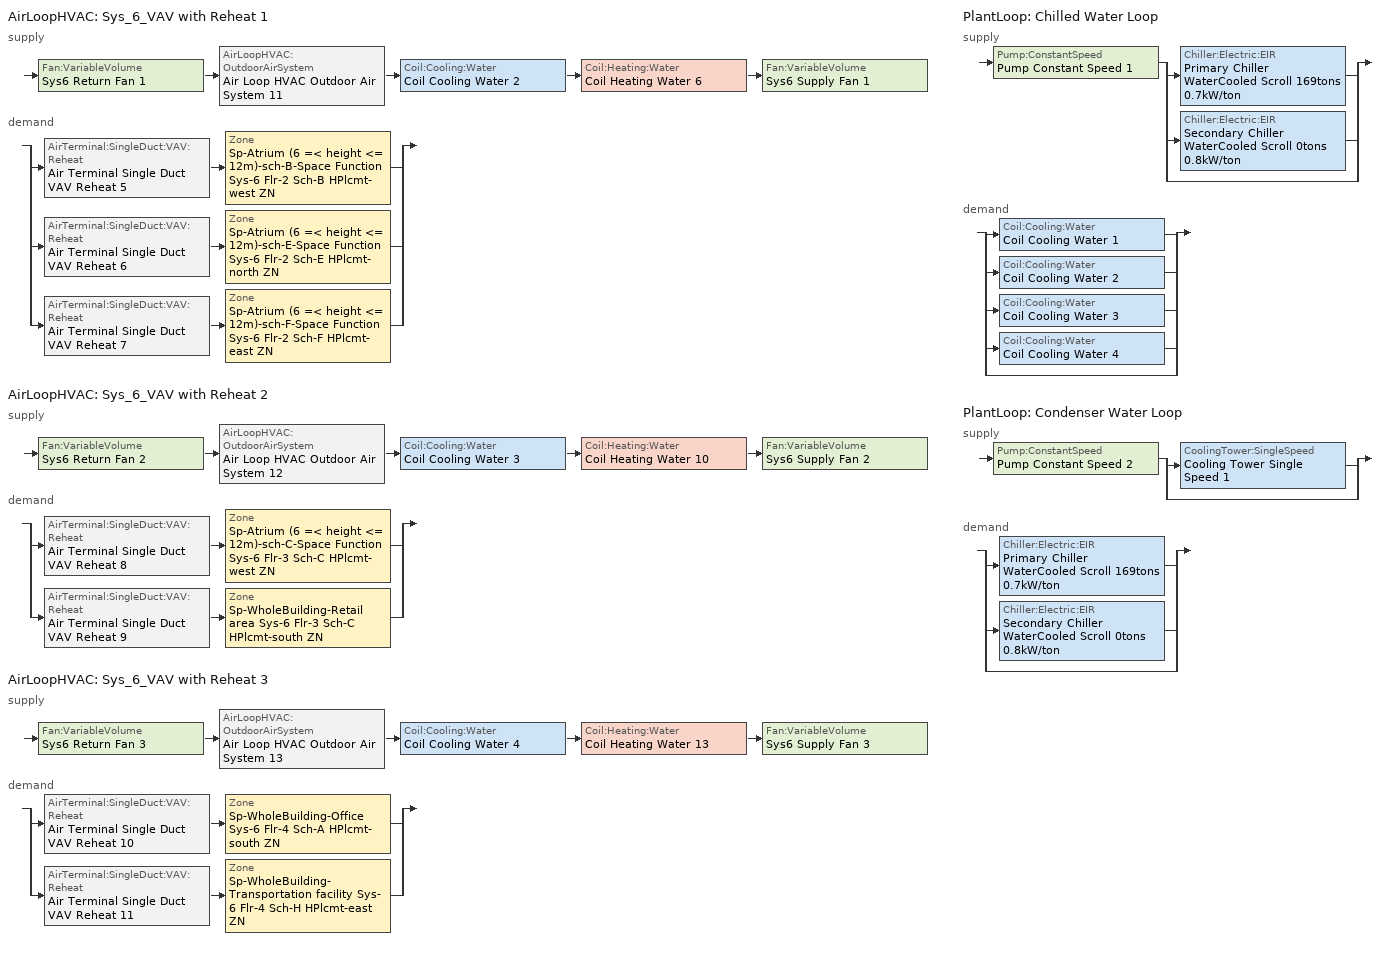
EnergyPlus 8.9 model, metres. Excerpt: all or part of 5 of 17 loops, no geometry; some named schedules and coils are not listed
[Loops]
AirLoopHVAC 'Sys_6_VAV with Reheat 1'
 supply: Fan:VariableVolume 'Sys6 Return Fan 1' > AirLoopHVAC:OutdoorAirSystem 'Air Loop HVAC Outdoor Air System 11' > Coil:Cooling:Water 'Coil Cooling Water 2' > Coil:Heating:Water 'Coil Heating Water 6' > Fan:VariableVolume 'Sys6 Supply Fan 1'
 demand: split
  | AirTerminal:SingleDuct:VAV:Reheat 'Air Terminal Single Duct VAV Reheat 5' > Zone 'Sp-Atrium (6 =< height <= 12m)-sch-B-Space Function Sys-6 Flr-2 Sch-B HPlcmt-west ZN'
  | AirTerminal:SingleDuct:VAV:Reheat 'Air Terminal Single Duct VAV Reheat 6' > Zone 'Sp-Atrium (6 =< height <= 12m)-sch-E-Space Function Sys-6 Flr-2 Sch-E HPlcmt-north ZN'
  | AirTerminal:SingleDuct:VAV:Reheat 'Air Terminal Single Duct VAV Reheat 7' > Zone 'Sp-Atrium (6 =< height <= 12m)-sch-F-Space Function Sys-6 Flr-2 Sch-F HPlcmt-east ZN'
AirLoopHVAC 'Sys_6_VAV with Reheat 2'
 supply: Fan:VariableVolume 'Sys6 Return Fan 2' > AirLoopHVAC:OutdoorAirSystem 'Air Loop HVAC Outdoor Air System 12' > Coil:Cooling:Water 'Coil Cooling Water 3' > Coil:Heating:Water 'Coil Heating Water 10' > Fan:VariableVolume 'Sys6 Supply Fan 2'
 demand: split
  | AirTerminal:SingleDuct:VAV:Reheat 'Air Terminal Single Duct VAV Reheat 8' > Zone 'Sp-Atrium (6 =< height <= 12m)-sch-C-Space Function Sys-6 Flr-3 Sch-C HPlcmt-west ZN'
  | AirTerminal:SingleDuct:VAV:Reheat 'Air Terminal Single Duct VAV Reheat 9' > Zone 'Sp-WholeBuilding-Retail area Sys-6 Flr-3 Sch-C HPlcmt-south ZN'
AirLoopHVAC 'Sys_6_VAV with Reheat 3'
 supply: Fan:VariableVolume 'Sys6 Return Fan 3' > AirLoopHVAC:OutdoorAirSystem 'Air Loop HVAC Outdoor Air System 13' > Coil:Cooling:Water 'Coil Cooling Water 4' > Coil:Heating:Water 'Coil Heating Water 13' > Fan:VariableVolume 'Sys6 Supply Fan 3'
 demand: split
  | AirTerminal:SingleDuct:VAV:Reheat 'Air Terminal Single Duct VAV Reheat 10' > Zone 'Sp-WholeBuilding-Office Sys-6 Flr-4 Sch-A HPlcmt-south ZN'
  | AirTerminal:SingleDuct:VAV:Reheat 'Air Terminal Single Duct VAV Reheat 11' > Zone 'Sp-WholeBuilding-Transportation facility Sys-6 Flr-4 Sch-H HPlcmt-east ZN'
PlantLoop 'Chilled Water Loop'
 supply: Pump:ConstantSpeed 'Pump Constant Speed 1' > split
  | Chiller:Electric:EIR 'Primary Chiller WaterCooled Scroll 169tons 0.7kW/ton'
  | Chiller:Electric:EIR 'Secondary Chiller WaterCooled Scroll 0tons 0.8kW/ton'
  | bypass
 demand: split
  | Coil:Cooling:Water 'Coil Cooling Water 1'
  | Coil:Cooling:Water 'Coil Cooling Water 2'
  | Coil:Cooling:Water 'Coil Cooling Water 3'
  | Coil:Cooling:Water 'Coil Cooling Water 4'
  | bypass
PlantLoop 'Condenser Water Loop'
 supply: Pump:ConstantSpeed 'Pump Constant Speed 2' > split
  | CoolingTower:SingleSpeed 'Cooling Tower Single Speed 1'
  | bypass
 demand: split
  | Chiller:Electric:EIR 'Primary Chiller WaterCooled Scroll 169tons 0.7kW/ton'
  | Chiller:Electric:EIR 'Secondary Chiller WaterCooled Scroll 0tons 0.8kW/ton'
  | bypass
[ZoneControl:Thermostat] Control Object Type 1=ThermostatSetpoint:DualSetpoint
Name | Zone or ZoneList | Control Type Schedule | Control Name 1
Sp-Atrium (6 =< height <= 12m)-sch-B-Space Function Sys-6 Flr-2 Sch-B HPlcmt-west ZN Thermostat | Sp-Atrium (6 =< height <= 12m)-sch-B-Space Function Sys-6 Flr-2 Sch-B HPlcmt-west ZN | Sp-Atrium (6 =< height <= 12m)-sch-B-Space Function Sys-6 Flr-2 Sch-B HPlcmt-west ZN Thermostat Schedule | Space Function Atrium (6 =< height <= 12m)-sch-B Thermostat 2
Sp-Atrium (6 =< height <= 12m)-sch-C-Space Function Sys-6 Flr-3 Sch-C HPlcmt-west ZN Thermostat | Sp-Atrium (6 =< height <= 12m)-sch-C-Space Function Sys-6 Flr-3 Sch-C HPlcmt-west ZN | Sp-Atrium (6 =< height <= 12m)-sch-C-Space Function Sys-6 Flr-3 Sch-C HPlcmt-west ZN Thermostat Schedule | Space Function Atrium (6 =< height <= 12m)-sch-C Thermostat 2
Sp-Atrium (6 =< height <= 12m)-sch-E-Space Function Sys-6 Flr-2 Sch-E HPlcmt-north ZN Thermostat | Sp-Atrium (6 =< height <= 12m)-sch-E-Space Function Sys-6 Flr-2 Sch-E HPlcmt-north ZN | Sp-Atrium (6 =< height <= 12m)-sch-E-Space Function Sys-6 Flr-2 Sch-E HPlcmt-north ZN Thermostat Schedule | Space Function Atrium (6 =< height <= 12m)-sch-E Thermostat 2
Sp-Atrium (6 =< height <= 12m)-sch-F-Space Function Sys-6 Flr-2 Sch-F HPlcmt-east ZN Thermostat | Sp-Atrium (6 =< height <= 12m)-sch-F-Space Function Sys-6 Flr-2 Sch-F HPlcmt-east ZN | Sp-Atrium (6 =< height <= 12m)-sch-F-Space Function Sys-6 Flr-2 Sch-F HPlcmt-east ZN Thermostat Schedule | Space Function Atrium (6 =< height <= 12m)-sch-F Thermostat 2
Sp-WholeBuilding-Office Sys-6 Flr-4 Sch-A HPlcmt-south ZN Thermostat | Sp-WholeBuilding-Office Sys-6 Flr-4 Sch-A HPlcmt-south ZN | Sp-WholeBuilding-Office Sys-6 Flr-4 Sch-A HPlcmt-south ZN Thermostat Schedule | Office WholeBuilding Thermostat 2
Sp-WholeBuilding-Retail area Sys-6 Flr-3 Sch-C HPlcmt-south ZN Thermostat | Sp-WholeBuilding-Retail area Sys-6 Flr-3 Sch-C HPlcmt-south ZN | Sp-WholeBuilding-Retail area Sys-6 Flr-3 Sch-C HPlcmt-south ZN Thermostat Schedule | Retail area WholeBuilding Thermostat 2
Sp-WholeBuilding-Transportation facility Sys-6 Flr-4 Sch-H HPlcmt-east ZN Thermostat | Sp-WholeBuilding-Transportation facility Sys-6 Flr-4 Sch-H HPlcmt-east ZN | Sp-WholeBuilding-Transportation facility Sys-6 Flr-4 Sch-H HPlcmt-east ZN Thermostat Schedule | Transportation facility WholeBuilding Thermostat 2
[ThermostatSetpoint:DualSetpoint]
Name | Heating Setpoint Temperature Schedule | Cooling Setpoint Temperature Schedule
Space Function Atrium (6 =< height <= 12m)-sch-B Thermostat 2 | NECB-B-Thermostat Setpoint-Heating | NECB-B-Thermostat Setpoint-Cooling
Space Function Atrium (6 =< height <= 12m)-sch-C Thermostat 2; Retail area WholeBuilding Thermostat 2 | NECB-C-Thermostat Setpoint-Heating | NECB-C-Thermostat Setpoint-Cooling
Space Function Atrium (6 =< height <= 12m)-sch-E Thermostat 2 | NECB-E-Thermostat Setpoint-Heating | NECB-E-Thermostat Setpoint-Cooling
Space Function Atrium (6 =< height <= 12m)-sch-F Thermostat 2 | NECB-F-Thermostat Setpoint-Heating | NECB-F-Thermostat Setpoint-Cooling
Office WholeBuilding Thermostat 2 | NECB-A-Thermostat Setpoint-Heating | NECB-A-Thermostat Setpoint-Cooling
Transportation facility WholeBuilding Thermostat 2 | NECB-H-Thermostat Setpoint-Heating | NECB-H-Thermostat Setpoint-Cooling
[AirTerminal:SingleDuct:VAV:Reheat] Availability Schedule=Always On Discrete; Maximum Air Flow Rate {m3/s}=Autosize; Zone Minimum Air Flow Input Method=Constant; Constant Minimum Air Flow Fraction=0.3; Fixed Minimum Air Flow Rate {m3/s}=3.75; Maximum Hot Water or Steam Flow Rate {m3/s}=Autosize; Minimum Hot Water or Steam Flow Rate {m3/s}=0; Convergence Tolerance=0.001; Damper Heating Action=Normal; Maximum Flow per Zone Floor Area During Reheat {m3/s-m2}=Autocalculate; Maximum Flow Fraction During Reheat=0.5; Maximum Reheat Air Temperature {C}=43
Name | Reheat Coil
Air Terminal Single Duct VAV Reheat 5 | Coil Heating Water 7
Air Terminal Single Duct VAV Reheat 8 | Coil Heating Water 11
Air Terminal Single Duct VAV Reheat 6 | Coil Heating Water 8
Air Terminal Single Duct VAV Reheat 7 | Coil Heating Water 9
Air Terminal Single Duct VAV Reheat 10 | Coil Heating Water 14
Air Terminal Single Duct VAV Reheat 9 | Coil Heating Water 12
Air Terminal Single Duct VAV Reheat 11 | Coil Heating Water 15
[Coil:Heating:Water] Availability Schedule=Always On Discrete; U-Factor Times Area Value {W/K}=Autosize; Maximum Water Flow Rate {m3/s}=Autosize; Performance Input Method=UFactorTimesAreaAndDesignWaterFlowRate; Rated Capacity {W}=Autosize; Rated Inlet Water Temperature {C}=82.2; Rated Inlet Air Temperature {C}=16.6; Rated Outlet Water Temperature {C}=71.1; Rated Outlet Air Temperature {C}=32.2; Rated Ratio for Air and Water Convection=0.5
Coil Heating Water 6; Coil Heating Water 10; Coil Heating Water 13
[Zone equipment]
Sp-Atrium (6 =< height <= 12m)-sch-B-Space Function Sys-6 Flr-2 Sch-B HPlcmt-west ZN: Air Terminal Single Duct VAV Reheat 5, Zone HVAC Baseboard Convective Water 14
Sp-Atrium (6 =< height <= 12m)-sch-C-Space Function Sys-6 Flr-3 Sch-C HPlcmt-west ZN: Air Terminal Single Duct VAV Reheat 8, Zone HVAC Baseboard Convective Water 17
Sp-Atrium (6 =< height <= 12m)-sch-E-Space Function Sys-6 Flr-2 Sch-E HPlcmt-north ZN: Air Terminal Single Duct VAV Reheat 6, Zone HVAC Baseboard Convective Water 15
Sp-Atrium (6 =< height <= 12m)-sch-F-Space Function Sys-6 Flr-2 Sch-F HPlcmt-east ZN: Air Terminal Single Duct VAV Reheat 7, Zone HVAC Baseboard Convective Water 16
Sp-WholeBuilding-Office Sys-6 Flr-4 Sch-A HPlcmt-south ZN: Air Terminal Single Duct VAV Reheat 10, Zone HVAC Baseboard Convective Water 19
Sp-WholeBuilding-Retail area Sys-6 Flr-3 Sch-C HPlcmt-south ZN: Air Terminal Single Duct VAV Reheat 9, Zone HVAC Baseboard Convective Water 18
Sp-WholeBuilding-Transportation facility Sys-6 Flr-4 Sch-H HPlcmt-east ZN: Air Terminal Single Duct VAV Reheat 11, Zone HVAC Baseboard Convective Water 20
[Sizing:Zone] Zone Cooling Design Supply Air Temperature Input Method=SupplyAirTemperature; Zone Cooling Design Supply Air Temperature {C}=13; Zone Cooling Design Supply Air Temperature Difference {deltaC}=11.11; Zone Heating Design Supply Air Temperature Input Method=SupplyAirTemperature; Zone Heating Design Supply Air Temperature {C}=43; Zone Heating Design Supply Air Temperature Difference {deltaC}=11.11; Zone Cooling Design Supply Air Humidity Ratio {kgWater/kgDryAir}=0.0085; Zone Heating Design Supply Air Humidity Ratio {kgWater/kgDryAir}=0.008; Zone Heating Sizing Factor=1.3; Zone Cooling Sizing Factor=1.1; Cooling Design Air Flow Method=DesignDay; Cooling Design Air Flow Rate {m3/s}=0; Cooling Minimum Air Flow per Zone Floor Area {m3/s-m2}=0.000762; Cooling Minimum Air Flow {m3/s}=0; Cooling Minimum Air Flow Fraction=0; Heating Design Air Flow Method=DesignDay; Heating Design Air Flow Rate {m3/s}=0; Heating Maximum Air Flow per Zone Floor Area {m3/s-m2}=0.002032; Heating Maximum Air Flow {m3/s}=0.141576; Heating Maximum Air Flow Fraction=0.3; Account for Dedicated Outdoor Air System=No
Name | Design Specification Outdoor Air Object | Design Specification Zone Air Distribution Object
Sp-Atrium (6 =< height <= 12m)-sch-B-Space Function Sys-6 Flr-2 Sch-B HPlcmt-west ZN | Space Function Atrium (6 =< height <= 12m)-sch-B Ventilation | Sp-Atrium (6 =< height <= 12m)-sch-B-Space Function Sys-6 Flr-2 Sch-B HPlcmt-west ZN Design Spec Zone Air Dist
Sp-Atrium (6 =< height <= 12m)-sch-C-Space Function Sys-6 Flr-3 Sch-C HPlcmt-west ZN | Space Function Atrium (6 =< height <= 12m)-sch-C Ventilation | Sp-Atrium (6 =< height <= 12m)-sch-C-Space Function Sys-6 Flr-3 Sch-C HPlcmt-west ZN Design Spec Zone Air Dist
Sp-Atrium (6 =< height <= 12m)-sch-E-Space Function Sys-6 Flr-2 Sch-E HPlcmt-north ZN | Space Function Atrium (6 =< height <= 12m)-sch-E Ventilation | Sp-Atrium (6 =< height <= 12m)-sch-E-Space Function Sys-6 Flr-2 Sch-E HPlcmt-north ZN Design Spec Zone Air Dist
Sp-Atrium (6 =< height <= 12m)-sch-F-Space Function Sys-6 Flr-2 Sch-F HPlcmt-east ZN | Space Function Atrium (6 =< height <= 12m)-sch-F Ventilation | Sp-Atrium (6 =< height <= 12m)-sch-F-Space Function Sys-6 Flr-2 Sch-F HPlcmt-east ZN Design Spec Zone Air Dist
Sp-WholeBuilding-Office Sys-6 Flr-4 Sch-A HPlcmt-south ZN | Office WholeBuilding Ventilation | Sp-WholeBuilding-Office Sys-6 Flr-4 Sch-A HPlcmt-south ZN Design Spec Zone Air Dist
Sp-WholeBuilding-Retail area Sys-6 Flr-3 Sch-C HPlcmt-south ZN | Retail area WholeBuilding Ventilation | Sp-WholeBuilding-Retail area Sys-6 Flr-3 Sch-C HPlcmt-south ZN Design Spec Zone Air Dist
Sp-WholeBuilding-Transportation facility Sys-6 Flr-4 Sch-H HPlcmt-east ZN | Transportation facility WholeBuilding Ventilation | Sp-WholeBuilding-Transportation facility Sys-6 Flr-4 Sch-H HPlcmt-east ZN Design Spec Zone Air Dist
[DesignSpecification:ZoneAirDistribution] Zone Air Distribution Effectiveness in Cooling Mode=1; Zone Air Distribution Effectiveness in Heating Mode=1
Sp-Atrium (6 =< height <= 12m)-sch-B-Space Function Sys-6 Flr-2 Sch-B HPlcmt-west ZN Design Spec Zone Air Dist; Sp-Atrium (6 =< height <= 12m)-sch-C-Space Function Sys-6 Flr-3 Sch-C HPlcmt-west ZN Design Spec Zone Air Dist; Sp-Atrium (6 =< height <= 12m)-sch-E-Space Function Sys-6 Flr-2 Sch-E HPlcmt-north ZN Design Spec Zone Air Dist; Sp-Atrium (6 =< height <= 12m)-sch-F-Space Function Sys-6 Flr-2 Sch-F HPlcmt-east ZN Design Spec Zone Air Dist; Sp-WholeBuilding-Office Sys-6 Flr-4 Sch-A HPlcmt-south ZN Design Spec Zone Air Dist; Sp-WholeBuilding-Retail area Sys-6 Flr-3 Sch-C HPlcmt-south ZN Design Spec Zone Air Dist; Sp-WholeBuilding-Transportation facility Sys-6 Flr-4 Sch-H HPlcmt-east ZN Design Spec Zone Air Dist
[Controller:MechanicalVentilation] Demand Controlled Ventilation=No; System Outdoor Air Method=ZoneSum
Name | Availability Schedule | Zone Name 1 | Design Specification Outdoor Air Object Name 1 | Design Specification Zone Air Distribution Object Name 1 | Zone Name 2 | Design Specification Outdoor Air Object Name 2 | Design Specification Zone Air Distribution Object Name 2 | Zone Name 3 | Design Specification Outdoor Air Object Name 3 | Design Specification Zone Air Distribution Object Name 3
Controller Mechanical Ventilation 11 | Sys_6_VAV with Reheat 1 Occ Sch | Sp-Atrium (6 =< height <= 12m)-sch-B-Space Function Sys-6 Flr-2 Sch-B HPlcmt-west ZN | Space Function Atrium (6 =< height <= 12m)-sch-B Ventilation | Sp-Atrium (6 =< height <= 12m)-sch-B-Space Function Sys-6 Flr-2 Sch-B HPlcmt-west ZN Design Spec Zone Air Dist | Sp-Atrium (6 =< height <= 12m)-sch-E-Space Function Sys-6 Flr-2 Sch-E HPlcmt-north ZN | Space Function Atrium (6 =< height <= 12m)-sch-E Ventilation | Sp-Atrium (6 =< height <= 12m)-sch-E-Space Function Sys-6 Flr-2 Sch-E HPlcmt-north ZN Design Spec Zone Air Dist | Sp-Atrium (6 =< height <= 12m)-sch-F-Space Function Sys-6 Flr-2 Sch-F HPlcmt-east ZN | Space Function Atrium (6 =< height <= 12m)-sch-F Ventilation | Sp-Atrium (6 =< height <= 12m)-sch-F-Space Function Sys-6 Flr-2 Sch-F HPlcmt-east ZN Design Spec Zone Air Dist
Controller Mechanical Ventilation 12 | Sys_6_VAV with Reheat 2 Occ Sch | Sp-Atrium (6 =< height <= 12m)-sch-C-Space Function Sys-6 Flr-3 Sch-C HPlcmt-west ZN | Space Function Atrium (6 =< height <= 12m)-sch-C Ventilation | Sp-Atrium (6 =< height <= 12m)-sch-C-Space Function Sys-6 Flr-3 Sch-C HPlcmt-west ZN Design Spec Zone Air Dist | Sp-WholeBuilding-Retail area Sys-6 Flr-3 Sch-C HPlcmt-south ZN | Retail area WholeBuilding Ventilation | Sp-WholeBuilding-Retail area Sys-6 Flr-3 Sch-C HPlcmt-south ZN Design Spec Zone Air Dist
Controller Mechanical Ventilation 13 | Sys_6_VAV with Reheat 3 Occ Sch | Sp-WholeBuilding-Office Sys-6 Flr-4 Sch-A HPlcmt-south ZN | Office WholeBuilding Ventilation | Sp-WholeBuilding-Office Sys-6 Flr-4 Sch-A HPlcmt-south ZN Design Spec Zone Air Dist | Sp-WholeBuilding-Transportation facility Sys-6 Flr-4 Sch-H HPlcmt-east ZN | Transportation facility WholeBuilding Ventilation | Sp-WholeBuilding-Transportation facility Sys-6 Flr-4 Sch-H HPlcmt-east ZN Design Spec Zone Air Dist
[DesignSpecification:OutdoorAir] Outdoor Air Method=Sum; Outdoor Air Flow per Person {m3/s-person}=0; Outdoor Air Flow per Zone {m3/s}=0; Outdoor Air Flow Air Changes per Hour {1/hr}=0
Name | Outdoor Air Flow per Zone Floor Area {m3/s-m2}
Space Function Atrium (6 =< height <= 12m)-sch-B Ventilation; Space Function Atrium (6 =< height <= 12m)-sch-C Ventilation; Space Function Atrium (6 =< height <= 12m)-sch-E Ventilation; Space Function Atrium (6 =< height <= 12m)-sch-F Ventilation | 0.0003048
Office WholeBuilding Ventilation | 0.00040132
Retail area WholeBuilding Ventilation | 0.00042164
Transportation facility WholeBuilding Ventilation | 0.00053848
[AirLoopHVAC] Design Supply Air Flow Rate {m3/s}=AutoSize
Sys_6_VAV with Reheat 1; Sys_6_VAV with Reheat 2; Sys_6_VAV with Reheat 3
[Sizing:System] Type of Load to Size On=Sensible; Design Outdoor Air Flow Rate {m3/s}=Autosize; Central Heating Maximum System Air Flow Ratio=0.3; Preheat Design Temperature {C}=7; Preheat Design Humidity Ratio {kgWater/kgDryAir}=0.008; Precool Design Temperature {C}=12.8; Precool Design Humidity Ratio {kgWater/kgDryAir}=0.008; Central Cooling Design Supply Air Temperature {C}=13; Central Heating Design Supply Air Temperature {C}=13.1; Type of Zone Sum to Use=NonCoincident; 100% Outdoor Air in Cooling=No; 100% Outdoor Air in Heating=No; Central Cooling Design Supply Air Humidity Ratio {kgWater/kgDryAir}=0.0085; Central Heating Design Supply Air Humidity Ratio {kgWater/kgDryAir}=0.008; Cooling Supply Air Flow Rate Method=DesignDay; Cooling Supply Air Flow Rate {m3/s}=0; Cooling Supply Air Flow Rate Per Floor Area {m3/s-m2}=0.00996765; Cooling Fraction of Autosized Cooling Supply Air Flow Rate=1; Cooling Supply Air Flow Rate Per Unit Cooling Capacity {m3/s-W}=3.94755e-05; Heating Supply Air Flow Rate Method=DesignDay; Heating Supply Air Flow Rate {m3/s}=0; Heating Supply Air Flow Rate Per Floor Area {m3/s-m2}=0.00996765; Heating Fraction of Autosized Heating Supply Air Flow Rate=1; Heating Fraction of Autosized Cooling Supply Air Flow Rate=1; Heating Supply Air Flow Rate Per Unit Heating Capacity {m3/s-W}=3.15882e-05; System Outdoor Air Method=ZoneSum; Zone Maximum Outdoor Air Fraction=1; Cooling Design Capacity Method=CoolingDesignCapacity; Cooling Design Capacity {W}=Autosize; Cooling Design Capacity Per Floor Area {W/m2}=234.7; Fraction of Autosized Cooling Design Capacity=1; Heating Design Capacity Method=HeatingDesignCapacity; Heating Design Capacity {W}=Autosize; Heating Design Capacity Per Floor Area {W/m2}=157; Fraction of Autosized Heating Design Capacity=1; Central Cooling Capacity Control Method=OnOff
Sys_6_VAV with Reheat 1; Sys_6_VAV with Reheat 2; Sys_6_VAV with Reheat 3
[Controller:OutdoorAir] Minimum Outdoor Air Flow Rate {m3/s}=Autosize; Maximum Outdoor Air Flow Rate {m3/s}=Autosize; Economizer Control Type=DifferentialEnthalpy; Economizer Control Action Type=ModulateFlow; Lockout Type=NoLockout; Minimum Limit Type=FixedMinimum; High Humidity Control=No; Control High Indoor Humidity Based on Outdoor Humidity Ratio=Yes; Heat Recovery Bypass Control Type=BypassWhenOAFlowGreaterThanMinimum
Name | Minimum Outdoor Air Schedule | Mechanical Ventilation Controller
Controller Outdoor Air 11 | Sys_6_VAV with Reheat 1 Occ Sch | Controller Mechanical Ventilation 11
Controller Outdoor Air 12 | Sys_6_VAV with Reheat 2 Occ Sch | Controller Mechanical Ventilation 12
Controller Outdoor Air 13 | Sys_6_VAV with Reheat 3 Occ Sch | Controller Mechanical Ventilation 13
[HeatExchanger:AirToAir:SensibleAndLatent] Availability Schedule=Always On Discrete; Nominal Supply Air Flow Rate {m3/s}=Autosize; Sensible Effectiveness at 100% Heating Air Flow=0.5; Latent Effectiveness at 100% Heating Air Flow=0.5; Sensible Effectiveness at 75% Heating Air Flow=0.5; Latent Effectiveness at 75% Heating Air Flow=0.5; Sensible Effectiveness at 100% Cooling Air Flow=0.5; Latent Effectiveness at 100% Cooling Air Flow=0.5; Sensible Effectiveness at 75% Cooling Air Flow=0.5; Latent Effectiveness at 75% Cooling Air Flow=0.5; Supply Air Outlet Temperature Control=Yes; Heat Exchanger Type=Rotary; Frost Control Type=ExhaustOnly; Threshold Temperature {C}=-23.3; Initial Defrost Time Fraction=0.167; Rate of Defrost Time Fraction Increase {1/K}=1.44; Economizer Lockout=Yes
Name | Nominal Electric Power {W}
Sys_6_VAV with Reheat 1 ERV | 1280.15
Sys_6_VAV with Reheat 2 ERV | 1027.29
Sys_6_VAV with Reheat 3 ERV | 1314.32
[SetpointManager:OutdoorAirPretreat] Control Variable=Temperature; Minimum Setpoint Temperature {C}=-99; Maximum Setpoint Temperature {C}=99; Minimum Setpoint Humidity Ratio {kgWater/kgDryAir}=1e-05; Maximum Setpoint Humidity Ratio {kgWater/kgDryAir}=1
Setpoint Manager Outdoor Air Pretreat 11; Setpoint Manager Outdoor Air Pretreat 12; Setpoint Manager Outdoor Air Pretreat 13
[SetpointManager:MixedAir] Control Variable=Temperature
Node 232 OS Default SPM; Node 231 OS Default SPM; Node 230 OS Default SPM; Node 229 OS Default SPM; Node 267 OS Default SPM; Node 266 OS Default SPM; Node 265 OS Default SPM; Node 264 OS Default SPM; Node 295 OS Default SPM; Node 294 OS Default SPM; Node 293 OS Default SPM; Node 292 OS Default SPM
[Controller:WaterCoil] Control Variable=Temperature; Actuator Variable=Flow; Maximum Actuated Flow {m3/s}=Autosize; Minimum Actuated Flow {m3/s}=0
Name | Action | Controller Convergence Tolerance {deltaC}
Controller Water Coil 8; Controller Water Coil 13; Controller Water Coil 17 | Reverse | Autosize
Controller Water Coil 7; Controller Water Coil 12; Controller Water Coil 16 | Normal | 0.0001
[Fan:VariableVolume] Maximum Flow Rate {m3/s}=AutoSize; Fan Power Minimum Flow Rate Input Method=Fraction; Fan Power Minimum Air Flow Rate {m3/s}=0; Motor In Airstream Fraction=1; Fan Power Coefficient 5=0
Name | Availability Schedule | Fan Total Efficiency | Pressure Rise {Pa} | Fan Power Minimum Flow Fraction | Motor Efficiency | Fan Power Coefficient 1 | Fan Power Coefficient 2 | Fan Power Coefficient 3 | Fan Power Coefficient 4
Sys6 Return Fan 1 | Sys_6_VAV with Reheat 1 Occ Sch | 0.299975 | 250 | 0.68 | 0.4615 | -2.4176 | 9.5874 | -11.559 | 5.4009
Sys6 Supply Fan 1 | Sys_6_VAV with Reheat 1 Occ Sch | 0.549965 | 1000 | 0.5 | 0.8461 | -4.1457 | 16.803 | -19.471 | 7.8488
Sys6 Return Fan 2 | Sys_6_VAV with Reheat 2 Occ Sch | 0.299975 | 250 | 0.68 | 0.4615 | -2.4176 | 9.5874 | -11.559 | 5.4009
Sys6 Supply Fan 2 | Sys_6_VAV with Reheat 2 Occ Sch | 0.549965 | 1000 | 0.5 | 0.8461 | -4.1457 | 16.803 | -19.471 | 7.8488
Sys6 Return Fan 3 | Sys_6_VAV with Reheat 3 Occ Sch | 0.299975 | 250 | 0.68 | 0.4615 | -2.4176 | 9.5874 | -11.559 | 5.4009
Sys6 Supply Fan 3 | Sys_6_VAV with Reheat 3 Occ Sch | 0.549965 | 1000 | 0.5 | 0.8461 | -4.1457 | 16.803 | -19.471 | 7.8488
[Coil:Cooling:Water] Availability Schedule=Always On Discrete; Design Water Flow Rate {m3/s}=Autosize; Design Air Flow Rate {m3/s}=Autosize; Design Inlet Water Temperature {C}=Autosize; Design Inlet Air Temperature {C}=Autosize; Design Outlet Air Temperature {C}=Autosize; Design Inlet Air Humidity Ratio {kgWater/kgDryAir}=Autosize; Design Outlet Air Humidity Ratio {kgWater/kgDryAir}=Autosize; Type of Analysis=SimpleAnalysis; Heat Exchanger Configuration=CrossFlow
Coil Cooling Water 2; Coil Cooling Water 3; Coil Cooling Water 4
[SetpointManager:Scheduled] Control Variable=Temperature
Name | Schedule
Setpoint Manager Scheduled 4 | Supply Air Temp 1
Setpoint Manager Scheduled 5 | Supply Air Temp 2
Setpoint Manager Scheduled 6 | Supply Air Temp 3
Setpoint Manager Scheduled 1 | CHW Temp
Setpoint Manager Scheduled 2 | CW Temp
[PlantLoop] Fluid Type=Water; Maximum Loop Temperature {C}=100; Minimum Loop Temperature {C}=0; Maximum Loop Flow Rate {m3/s}=Autosize; Minimum Loop Flow Rate {m3/s}=0; Plant Loop Volume {m3}=Autocalculate; Load Distribution Scheme=Optimal; Plant Loop Demand Calculation Scheme=SingleSetpoint
Name | Plant Equipment Operation Scheme
Chilled Water Loop | Chilled Water Loop Operation Schemes
Condenser Water Loop | Condenser Water Loop Operation Schemes
[Sizing:Plant] Loop Design Temperature Difference {deltaC}=6; Sizing Option=NonCoincident; Zone Timesteps in Averaging Window=1; Coincident Sizing Factor Mode=None
Name | Loop Type | Design Loop Exit Temperature {C}
Chilled Water Loop | Cooling | 7
Condenser Water Loop | Condenser | 29
[Pump:ConstantSpeed] Design Flow Rate {m3/s}=Autosize; Design Pump Head {Pa}=179352; Design Power Consumption {W}=Autosize; Fraction of Motor Inefficiencies to Fluid Stream=0; Pump Control Type=Intermittent; Design Power Sizing Method=PowerPerFlowPerPressure; Design Electric Power per Unit Flow Rate {W/(m3/s)}=348701.1; Design Shaft Power per Unit Flow Rate per Unit Head=1.28205
Name | Motor Efficiency
Pump Constant Speed 1 | 0.917
Pump Constant Speed 2 | 0.93
[Chiller:Electric:EIR] Reference Leaving Chilled Water Temperature {C}=6.67; Reference Entering Condenser Fluid Temperature {C}=29.4; Reference Chilled Water Flow Rate {m3/s}=Autosize; Reference Condenser Fluid Flow Rate {m3/s}=Autosize; Cooling Capacity Function of Temperature Curve=WaterCooled_Scroll_CAPFT_NECB2011; Electric Input to Cooling Output Ratio Function of Temperature Curve=WaterCooled_Scroll_EIRFT_NECB2011; Electric Input to Cooling Output Ratio Function of Part Load Ratio Curve=WaterCooled_Scroll_EIRFPLR_NECB2011; Minimum Part Load Ratio=0.25; Maximum Part Load Ratio=1; Optimum Part Load Ratio=1; Minimum Unloading Ratio=0.25; Condenser Type=WaterCooled; Condenser Fan Power Ratio {W/W}=0; Fraction of Compressor Electric Consumption Rejected by Condenser=1; Leaving Chilled Water Lower Temperature Limit {C}=2; Chiller Flow Mode=LeavingSetpointModulated; Sizing Factor=1
Name | Reference Capacity {W} | Reference COP {W/W}
Primary Chiller WaterCooled Scroll 169tons 0.7kW/ton | 595096 | 5.17968
Secondary Chiller WaterCooled Scroll 0tons 0.8kW/ton | 0.001 | 4.5032
[PlantEquipmentOperationSchemes] Control Scheme Object Type 1=PlantEquipmentOperation:CoolingLoad; Control Scheme Schedule Name 1=Always On Discrete
Name | Control Scheme Name 1
Chilled Water Loop Operation Schemes | Chilled Water Loop Cooling Operation Scheme
Condenser Water Loop Operation Schemes | Condenser Water Loop Cooling Operation Scheme
[PlantEquipmentOperation:CoolingLoad] Load Range Lower Limit 1 {W}=0; Load Range Upper Limit 1 {W}=1000000000
Name | Range Equipment List Name 1
Chilled Water Loop Cooling Operation Scheme | Chilled Water Loop Cooling Equipment List
Condenser Water Loop Cooling Operation Scheme | Condenser Water Loop Cooling Equipment List
[PlantEquipmentList]
Chilled Water Loop Cooling Equipment List: Chiller:Electric:EIR, Primary Chiller WaterCooled Scroll 169tons 0.7kW/ton, Chiller:Electric:EIR, Secondary Chiller WaterCooled Scroll 0tons 0.8kW/ton
Condenser Water Loop Cooling Equipment List: CoolingTower:SingleSpeed, Cooling Tower Single Speed 1
[CoolingTower:SingleSpeed]
Cooling Tower Single Speed 1: Design Water Flow Rate {m3/s}=Autosize; Design Air Flow Rate {m3/s}=Autosize; Design Fan Power {W}=9229.82; Design U-Factor Times Area Value {W/K}=Autosize; Free Convection Air Flow Rate {m3/s}=Autosize; Free Convection Air Flow Rate Sizing Factor=0.1; Free Convection U-Factor Times Area Value {W/K}=Autosize; Free Convection U-Factor Times Area Value Sizing Factor=0.1; Performance Input Method=UFactorTimesAreaAndDesignWaterFlowRate; Heat Rejection Capacity and Nominal Capacity Sizing Ratio=1.25; Free Convection Capacity {W}=0; Free Convection Nominal Capacity Sizing Factor=0.1; Design Inlet Air Dry-Bulb Temperature {C}=24; Design Inlet Air Wet-Bulb Temperature {C}=24; Design Approach Temperature {deltaC}=5; Design Range Temperature {deltaC}=5; Basin Heater Capacity {W/K}=0; Basin Heater Setpoint Temperature {C}=2; Evaporation Loss Mode=LossFactor; Evaporation Loss Factor {percent/K}=0.2; Drift Loss Percent {percent}=0.008; Blowdown Calculation Mode=ConcentrationRatio; Blowdown Concentration Ratio=3; Capacity Control=FanCycling; Number of Cells=1; Cell Control=MinimalCell; Cell Minimum  Water Flow Rate Fraction=0.33; Cell Maximum Water Flow Rate Fraction=2.5; Sizing Factor=1
[Schedule:Compact]
Sp-Atrium (6 =< height <= 12m)-sch-B-Space Function Sys-6 Flr-2 Sch-B HPlcmt-west ZN Thermostat Schedule; Sp-Atrium (6 =< height <= 12m)-sch-C-Space Function Sys-6 Flr-3 Sch-C HPlcmt-west ZN Thermostat Schedule; Sp-Atrium (6 =< height <= 12m)-sch-E-Space Function Sys-6 Flr-2 Sch-E HPlcmt-north ZN Thermostat Schedule; Sp-Atrium (6 =< height <= 12m)-sch-F-Space Function Sys-6 Flr-2 Sch-F HPlcmt-east ZN Thermostat Schedule; Sp-WholeBuilding-Office Sys-6 Flr-4 Sch-A HPlcmt-south ZN Thermostat Schedule; Sp-WholeBuilding-Retail area Sys-6 Flr-3 Sch-C HPlcmt-south ZN Thermostat Schedule; Sp-WholeBuilding-Transportation facility Sys-6 Flr-4 Sch-H HPlcmt-east ZN Thermostat Schedule: Through: 12/31, For: AllDays, Until: 24:00, 4
[Schedule:Day:Interval]
NECB-A-Thermostat Setpoint-Heating Sun|Hol Day; NECB-A-Thermostat Setpoint-Heating Sat Day; NECB-E-Thermostat Setpoint-Heating Sun|Hol Day: No, 24:00, 18
NECB-A-Thermostat Setpoint-Heating Default|Wkdy Day; NECB-A-Thermostat Setpoint-Heating Default: No, 06:00, 18, 07:00, 20, 21:00, 22, 24:00, 18
NECB-A-Thermostat Setpoint-Cooling Sun|Hol Day; NECB-A-Thermostat Setpoint-Cooling Sat Day; NECB-E-Thermostat Setpoint-Cooling Sun|Hol Day: No, 24:00, 35
NECB-A-Thermostat Setpoint-Cooling Default|Wkdy Day; NECB-A-Thermostat Setpoint-Cooling Default: No, 06:00, 35, 21:00, 24, 24:00, 35
NECB-B-Thermostat Setpoint-Heating Sun|Hol Day: No, 01:00, 18, 02:00, 22, 09:00, 18, 10:00, 20, 23:00, 22, 24:00, 18
NECB-B-Thermostat Setpoint-Heating Default|Wkdy Day; NECB-B-Thermostat Setpoint-Heating Sat Day; NECB-B-Thermostat Setpoint-Heating Default: No, 02:00, 22, 08:00, 18, 09:00, 20, 24:00, 22
NECB-B-Thermostat Setpoint-Cooling Sun|Hol Day: No, 09:00, 35, 23:00, 24, 24:00, 35
NECB-B-Thermostat Setpoint-Cooling Default|Wkdy Day; NECB-B-Thermostat Setpoint-Cooling Sat Day; NECB-B-Thermostat Setpoint-Cooling Default: No, 01:00, 24, 08:00, 35, 24:00, 24
Sys_6_VAV with Reheat 1 Occ Sch Sunday: No, 08:00, 1, 11:00, 0, 15:00, 1, 17:00, 0, 24:00, 1
Sys_6_VAV with Reheat 1 Occ Sch Monday; Sys_6_VAV with Reheat 1 Occ Sch Tuesday; Sys_6_VAV with Reheat 1 Occ Sch Wednesday; Sys_6_VAV with Reheat 1 Occ Sch Thursday; Sys_6_VAV with Reheat 1 Occ Sch Friday; Sys_6_VAV with Reheat 1 Occ Sch Default; Sys_6_VAV with Reheat 1 Occ Sch Summer Design Day; Sys_6_VAV with Reheat 1 Occ Sch Winter Design Day; Sys_6_VAV with Reheat 2 Occ Sch Default; Sys_6_VAV with Reheat 2 Occ Sch Summer Design Day; Sys_6_VAV with Reheat 2 Occ Sch Winter Design Day; Sys_6_VAV with Reheat 3 Occ Sch Sunday; Sys_6_VAV with Reheat 3 Occ Sch Monday; Sys_6_VAV with Reheat 3 Occ Sch Tuesday; Sys_6_VAV with Reheat 3 Occ Sch Wednesday; Sys_6_VAV with Reheat 3 Occ Sch Thursday; Sys_6_VAV with Reheat 3 Occ Sch Friday; Sys_6_VAV with Reheat 3 Occ Sch Saturday; Sys_6_VAV with Reheat 3 Occ Sch Default; Sys_6_VAV with Reheat 3 Occ Sch Summer Design Day; Sys_6_VAV with Reheat 3 Occ Sch Winter Design Day: No, 24:00, 1
Sys_6_VAV with Reheat 1 Occ Sch Saturday: No, 08:00, 1, 09:00, 0, 15:00, 1, 16:00, 0, 24:00, 1
NECB-C-Thermostat Setpoint-Heating Sun|Hol Day: No, 09:00, 18, 10:00, 20, 19:00, 22, 24:00, 18
NECB-C-Thermostat Setpoint-Heating Default|Wkdy Day; NECB-C-Thermostat Setpoint-Heating Sat Day; NECB-C-Thermostat Setpoint-Heating Default: No, 07:00, 18, 08:00, 20, 21:00, 22, 24:00, 18
NECB-C-Thermostat Setpoint-Cooling Sun|Hol Day; NECB-E-Thermostat Setpoint-Cooling Default|Wkdy Day; NECB-E-Thermostat Setpoint-Cooling Default: No, 07:00, 35, 19:00, 24, 24:00, 35
NECB-C-Thermostat Setpoint-Cooling Default|Wkdy Day; NECB-C-Thermostat Setpoint-Cooling Sat Day; NECB-C-Thermostat Setpoint-Cooling Default: No, 07:00, 35, 21:00, 24, 24:00, 35
Sys_6_VAV with Reheat 2 Occ Sch Sunday: No, 09:00, 0, 19:00, 1, 24:00, 0
Sys_6_VAV with Reheat 2 Occ Sch Monday; Sys_6_VAV with Reheat 2 Occ Sch Tuesday; Sys_6_VAV with Reheat 2 Occ Sch Wednesday; Sys_6_VAV with Reheat 2 Occ Sch Thursday; Sys_6_VAV with Reheat 2 Occ Sch Friday; Sys_6_VAV with Reheat 2 Occ Sch Saturday: No, 09:00, 0, 21:00, 1, 24:00, 0
NECB-E-Thermostat Setpoint-Heating Default|Wkdy Day; NECB-E-Thermostat Setpoint-Heating Default: No, 07:00, 18, 08:00, 20, 19:00, 22, 24:00, 18
NECB-E-Thermostat Setpoint-Heating Sat Day: No, 08:00, 18, 09:00, 20, 17:00, 22, 24:00, 18
NECB-E-Thermostat Setpoint-Cooling Sat Day: No, 08:00, 35, 17:00, 24, 24:00, 35
NECB-F-Thermostat Setpoint-Heating Sun|Hol Day; NECB-F-Thermostat Setpoint-Heating Default|Wkdy Day; NECB-F-Thermostat Setpoint-Heating Sat Day; NECB-F-Thermostat Setpoint-Heating Default; NECB-H-Thermostat Setpoint-Heating Sun|Hol Day; NECB-H-Thermostat Setpoint-Heating Default|Wkdy Day; NECB-H-Thermostat Setpoint-Heating Sat Day; NECB-H-Thermostat Setpoint-Heating Default: No, 01:00, 22, 07:00, 18, 08:00, 20, 24:00, 22
NECB-F-Thermostat Setpoint-Cooling Sun|Hol Day; NECB-F-Thermostat Setpoint-Cooling Default|Wkdy Day; NECB-F-Thermostat Setpoint-Cooling Sat Day; NECB-F-Thermostat Setpoint-Cooling Default; NECB-H-Thermostat Setpoint-Cooling Sun|Hol Day; NECB-H-Thermostat Setpoint-Cooling Default|Wkdy Day; NECB-H-Thermostat Setpoint-Cooling Sat Day; NECB-H-Thermostat Setpoint-Cooling Default: No, 24:00, 24
satCHW Temp 1; Schedule Day 3; sunCHW Temp 1; wkdCHW Temp 1: No, 01:00, 7, 02:00, 7, 03:00, 7, 04:00, 7, 05:00, 7, 06:00, 7, 07:00, 7, 08:00, 7, 09:00, 7, 10:00, 7, 11:00, 7, 12:00, 7, 13:00, 7, 14:00, 7, 15:00, 7, 16:00, 7, 17:00, 7, 18:00, 7, 19:00, 7, 20:00, 7, 21:00, 7, 22:00, 7, 23:00, 7, 24:00, 7
satCW Temp 1; Schedule Day 4; sunCW Temp 1; wkdCW Temp 1: No, 01:00, 29, 02:00, 29, 03:00, 29, 04:00, 29, 05:00, 29, 06:00, 29, 07:00, 29, 08:00, 29, 09:00, 29, 10:00, 29, 11:00, 29, 12:00, 29, 13:00, 29, 14:00, 29, 15:00, 29, 16:00, 29, 17:00, 29, 18:00, 29, 19:00, 29, 20:00, 29, 21:00, 29, 22:00, 29, 23:00, 29, 24:00, 29
Supply Air Temp Default 1; Supply Air Temp Default 2; Supply Air Temp Default 3: No, 24:00, 13
[Schedule:Week:Daily]
NECB-A-Thermostat Setpoint-Heating Week Rule - Jan1-Dec31: NECB-A-Thermostat Setpoint-Heating Sun|Hol Day, NECB-A-Thermostat Setpoint-Heating Default|Wkdy Day, NECB-A-Thermostat Setpoint-Heating Default|Wkdy Day, NECB-A-Thermostat Setpoint-Heating Default|Wkdy Day, NECB-A-Thermostat Setpoint-Heating Default|Wkdy Day, NECB-A-Thermostat Setpoint-Heating Default|Wkdy Day, NECB-A-Thermostat Setpoint-Heating Sat Day, NECB-A-Thermostat Setpoint-Heating Default, NECB-A-Thermostat Setpoint-Heating Default, NECB-A-Thermostat Setpoint-Heating Default, NECB-A-Thermostat Setpoint-Heating Default, NECB-A-Thermostat Setpoint-Heating Default
NECB-A-Thermostat Setpoint-Cooling Week Rule - Jan1-Dec31: NECB-A-Thermostat Setpoint-Cooling Sun|Hol Day, NECB-A-Thermostat Setpoint-Cooling Default|Wkdy Day, NECB-A-Thermostat Setpoint-Cooling Default|Wkdy Day, NECB-A-Thermostat Setpoint-Cooling Default|Wkdy Day, NECB-A-Thermostat Setpoint-Cooling Default|Wkdy Day, NECB-A-Thermostat Setpoint-Cooling Default|Wkdy Day, NECB-A-Thermostat Setpoint-Cooling Sat Day, NECB-A-Thermostat Setpoint-Cooling Default, NECB-A-Thermostat Setpoint-Cooling Default, NECB-A-Thermostat Setpoint-Cooling Default, NECB-A-Thermostat Setpoint-Cooling Default, NECB-A-Thermostat Setpoint-Cooling Default
NECB-B-Thermostat Setpoint-Heating Week Rule - Jan1-Dec31: NECB-B-Thermostat Setpoint-Heating Sun|Hol Day, NECB-B-Thermostat Setpoint-Heating Default|Wkdy Day, NECB-B-Thermostat Setpoint-Heating Default|Wkdy Day, NECB-B-Thermostat Setpoint-Heating Default|Wkdy Day, NECB-B-Thermostat Setpoint-Heating Default|Wkdy Day, NECB-B-Thermostat Setpoint-Heating Default|Wkdy Day, NECB-B-Thermostat Setpoint-Heating Sat Day, NECB-B-Thermostat Setpoint-Heating Default, NECB-B-Thermostat Setpoint-Heating Default, NECB-B-Thermostat Setpoint-Heating Default, NECB-B-Thermostat Setpoint-Heating Default, NECB-B-Thermostat Setpoint-Heating Default
NECB-B-Thermostat Setpoint-Cooling Week Rule - Jan1-Dec31: NECB-B-Thermostat Setpoint-Cooling Sun|Hol Day, NECB-B-Thermostat Setpoint-Cooling Default|Wkdy Day, NECB-B-Thermostat Setpoint-Cooling Default|Wkdy Day, NECB-B-Thermostat Setpoint-Cooling Default|Wkdy Day, NECB-B-Thermostat Setpoint-Cooling Default|Wkdy Day, NECB-B-Thermostat Setpoint-Cooling Default|Wkdy Day, NECB-B-Thermostat Setpoint-Cooling Sat Day, NECB-B-Thermostat Setpoint-Cooling Default, NECB-B-Thermostat Setpoint-Cooling Default, NECB-B-Thermostat Setpoint-Cooling Default, NECB-B-Thermostat Setpoint-Cooling Default, NECB-B-Thermostat Setpoint-Cooling Default
Sys_6_VAV with Reheat 1 Occ Sch Week Rule - Jan1-Dec31: Sys_6_VAV with Reheat 1 Occ Sch Sunday, Sys_6_VAV with Reheat 1 Occ Sch Monday, Sys_6_VAV with Reheat 1 Occ Sch Tuesday, Sys_6_VAV with Reheat 1 Occ Sch Wednesday, Sys_6_VAV with Reheat 1 Occ Sch Thursday, Sys_6_VAV with Reheat 1 Occ Sch Friday, Sys_6_VAV with Reheat 1 Occ Sch Saturday, Sys_6_VAV with Reheat 1 Occ Sch Default, Sys_6_VAV with Reheat 1 Occ Sch Summer Design Day, Sys_6_VAV with Reheat 1 Occ Sch Winter Design Day, Sys_6_VAV with Reheat 1 Occ Sch Default, Sys_6_VAV with Reheat 1 Occ Sch Default
NECB-C-Thermostat Setpoint-Heating Week Rule - Jan1-Dec31: NECB-C-Thermostat Setpoint-Heating Sun|Hol Day, NECB-C-Thermostat Setpoint-Heating Default|Wkdy Day, NECB-C-Thermostat Setpoint-Heating Default|Wkdy Day, NECB-C-Thermostat Setpoint-Heating Default|Wkdy Day, NECB-C-Thermostat Setpoint-Heating Default|Wkdy Day, NECB-C-Thermostat Setpoint-Heating Default|Wkdy Day, NECB-C-Thermostat Setpoint-Heating Sat Day, NECB-C-Thermostat Setpoint-Heating Default, NECB-C-Thermostat Setpoint-Heating Default, NECB-C-Thermostat Setpoint-Heating Default, NECB-C-Thermostat Setpoint-Heating Default, NECB-C-Thermostat Setpoint-Heating Default
NECB-C-Thermostat Setpoint-Cooling Week Rule - Jan1-Dec31: NECB-C-Thermostat Setpoint-Cooling Sun|Hol Day, NECB-C-Thermostat Setpoint-Cooling Default|Wkdy Day, NECB-C-Thermostat Setpoint-Cooling Default|Wkdy Day, NECB-C-Thermostat Setpoint-Cooling Default|Wkdy Day, NECB-C-Thermostat Setpoint-Cooling Default|Wkdy Day, NECB-C-Thermostat Setpoint-Cooling Default|Wkdy Day, NECB-C-Thermostat Setpoint-Cooling Sat Day, NECB-C-Thermostat Setpoint-Cooling Default, NECB-C-Thermostat Setpoint-Cooling Default, NECB-C-Thermostat Setpoint-Cooling Default, NECB-C-Thermostat Setpoint-Cooling Default, NECB-C-Thermostat Setpoint-Cooling Default
Sys_6_VAV with Reheat 2 Occ Sch Week Rule - Jan1-Dec31: Sys_6_VAV with Reheat 2 Occ Sch Sunday, Sys_6_VAV with Reheat 2 Occ Sch Monday, Sys_6_VAV with Reheat 2 Occ Sch Tuesday, Sys_6_VAV with Reheat 2 Occ Sch Wednesday, Sys_6_VAV with Reheat 2 Occ Sch Thursday, Sys_6_VAV with Reheat 2 Occ Sch Friday, Sys_6_VAV with Reheat 2 Occ Sch Saturday, Sys_6_VAV with Reheat 2 Occ Sch Default, Sys_6_VAV with Reheat 2 Occ Sch Summer Design Day, Sys_6_VAV with Reheat 2 Occ Sch Winter Design Day, Sys_6_VAV with Reheat 2 Occ Sch Default, Sys_6_VAV with Reheat 2 Occ Sch Default
NECB-E-Thermostat Setpoint-Heating Week Rule - Jan1-Dec31: NECB-E-Thermostat Setpoint-Heating Sun|Hol Day, NECB-E-Thermostat Setpoint-Heating Default|Wkdy Day, NECB-E-Thermostat Setpoint-Heating Default|Wkdy Day, NECB-E-Thermostat Setpoint-Heating Default|Wkdy Day, NECB-E-Thermostat Setpoint-Heating Default|Wkdy Day, NECB-E-Thermostat Setpoint-Heating Default|Wkdy Day, NECB-E-Thermostat Setpoint-Heating Sat Day, NECB-E-Thermostat Setpoint-Heating Default, NECB-E-Thermostat Setpoint-Heating Default, NECB-E-Thermostat Setpoint-Heating Default, NECB-E-Thermostat Setpoint-Heating Default, NECB-E-Thermostat Setpoint-Heating Default
NECB-E-Thermostat Setpoint-Cooling Week Rule - Jan1-Dec31: NECB-E-Thermostat Setpoint-Cooling Sun|Hol Day, NECB-E-Thermostat Setpoint-Cooling Default|Wkdy Day, NECB-E-Thermostat Setpoint-Cooling Default|Wkdy Day, NECB-E-Thermostat Setpoint-Cooling Default|Wkdy Day, NECB-E-Thermostat Setpoint-Cooling Default|Wkdy Day, NECB-E-Thermostat Setpoint-Cooling Default|Wkdy Day, NECB-E-Thermostat Setpoint-Cooling Sat Day, NECB-E-Thermostat Setpoint-Cooling Default, NECB-E-Thermostat Setpoint-Cooling Default, NECB-E-Thermostat Setpoint-Cooling Default, NECB-E-Thermostat Setpoint-Cooling Default, NECB-E-Thermostat Setpoint-Cooling Default
NECB-F-Thermostat Setpoint-Heating Week Rule - Jan1-Dec31: NECB-F-Thermostat Setpoint-Heating Sun|Hol Day, NECB-F-Thermostat Setpoint-Heating Default|Wkdy Day, NECB-F-Thermostat Setpoint-Heating Default|Wkdy Day, NECB-F-Thermostat Setpoint-Heating Default|Wkdy Day, NECB-F-Thermostat Setpoint-Heating Default|Wkdy Day, NECB-F-Thermostat Setpoint-Heating Default|Wkdy Day, NECB-F-Thermostat Setpoint-Heating Sat Day, NECB-F-Thermostat Setpoint-Heating Default, NECB-F-Thermostat Setpoint-Heating Default, NECB-F-Thermostat Setpoint-Heating Default, NECB-F-Thermostat Setpoint-Heating Default, NECB-F-Thermostat Setpoint-Heating Default
NECB-F-Thermostat Setpoint-Cooling Week Rule - Jan1-Dec31: NECB-F-Thermostat Setpoint-Cooling Sun|Hol Day, NECB-F-Thermostat Setpoint-Cooling Default|Wkdy Day, NECB-F-Thermostat Setpoint-Cooling Default|Wkdy Day, NECB-F-Thermostat Setpoint-Cooling Default|Wkdy Day, NECB-F-Thermostat Setpoint-Cooling Default|Wkdy Day, NECB-F-Thermostat Setpoint-Cooling Default|Wkdy Day, NECB-F-Thermostat Setpoint-Cooling Sat Day, NECB-F-Thermostat Setpoint-Cooling Default, NECB-F-Thermostat Setpoint-Cooling Default, NECB-F-Thermostat Setpoint-Cooling Default, NECB-F-Thermostat Setpoint-Cooling Default, NECB-F-Thermostat Setpoint-Cooling Default
Sys_6_VAV with Reheat 3 Occ Sch Week Rule - Jan1-Dec31: Sys_6_VAV with Reheat 3 Occ Sch Sunday, Sys_6_VAV with Reheat 3 Occ Sch Monday, Sys_6_VAV with Reheat 3 Occ Sch Tuesday, Sys_6_VAV with Reheat 3 Occ Sch Wednesday, Sys_6_VAV with Reheat 3 Occ Sch Thursday, Sys_6_VAV with Reheat 3 Occ Sch Friday, Sys_6_VAV with Reheat 3 Occ Sch Saturday, Sys_6_VAV with Reheat 3 Occ Sch Default, Sys_6_VAV with Reheat 3 Occ Sch Summer Design Day, Sys_6_VAV with Reheat 3 Occ Sch Winter Design Day, Sys_6_VAV with Reheat 3 Occ Sch Default, Sys_6_VAV with Reheat 3 Occ Sch Default
NECB-H-Thermostat Setpoint-Heating Week Rule - Jan1-Dec31: NECB-H-Thermostat Setpoint-Heating Sun|Hol Day, NECB-H-Thermostat Setpoint-Heating Default|Wkdy Day, NECB-H-Thermostat Setpoint-Heating Default|Wkdy Day, NECB-H-Thermostat Setpoint-Heating Default|Wkdy Day, NECB-H-Thermostat Setpoint-Heating Default|Wkdy Day, NECB-H-Thermostat Setpoint-Heating Default|Wkdy Day, NECB-H-Thermostat Setpoint-Heating Sat Day, NECB-H-Thermostat Setpoint-Heating Default, NECB-H-Thermostat Setpoint-Heating Default, NECB-H-Thermostat Setpoint-Heating Default, NECB-H-Thermostat Setpoint-Heating Default, NECB-H-Thermostat Setpoint-Heating Default
NECB-H-Thermostat Setpoint-Cooling Week Rule - Jan1-Dec31: NECB-H-Thermostat Setpoint-Cooling Sun|Hol Day, NECB-H-Thermostat Setpoint-Cooling Default|Wkdy Day, NECB-H-Thermostat Setpoint-Cooling Default|Wkdy Day, NECB-H-Thermostat Setpoint-Cooling Default|Wkdy Day, NECB-H-Thermostat Setpoint-Cooling Default|Wkdy Day, NECB-H-Thermostat Setpoint-Cooling Default|Wkdy Day, NECB-H-Thermostat Setpoint-Cooling Sat Day, NECB-H-Thermostat Setpoint-Cooling Default, NECB-H-Thermostat Setpoint-Cooling Default, NECB-H-Thermostat Setpoint-Cooling Default, NECB-H-Thermostat Setpoint-Cooling Default, NECB-H-Thermostat Setpoint-Cooling Default
CHW Temp Week Rule - Jan1-Dec31: sunCHW Temp 1, wkdCHW Temp 1, wkdCHW Temp 1, wkdCHW Temp 1, wkdCHW Temp 1, wkdCHW Temp 1, satCHW Temp 1, Schedule Day 3, Schedule Day 3, Schedule Day 3, Schedule Day 3, Schedule Day 3
CW Temp Week Rule - Jan1-Dec31: sunCW Temp 1, wkdCW Temp 1, wkdCW Temp 1, wkdCW Temp 1, wkdCW Temp 1, wkdCW Temp 1, satCW Temp 1, Schedule Day 4, Schedule Day 4, Schedule Day 4, Schedule Day 4, Schedule Day 4
Supply Air Temp 1 Week Rule - Jan1-Dec31: Supply Air Temp Default 1, Supply Air Temp Default 1, Supply Air Temp Default 1, Supply Air Temp Default 1, Supply Air Temp Default 1, Supply Air Temp Default 1, Supply Air Temp Default 1, Supply Air Temp Default 1, Supply Air Temp Default 1, Supply Air Temp Default 1, Supply Air Temp Default 1, Supply Air Temp Default 1
Supply Air Temp 2 Week Rule - Jan1-Dec31: Supply Air Temp Default 2, Supply Air Temp Default 2, Supply Air Temp Default 2, Supply Air Temp Default 2, Supply Air Temp Default 2, Supply Air Temp Default 2, Supply Air Temp Default 2, Supply Air Temp Default 2, Supply Air Temp Default 2, Supply Air Temp Default 2, Supply Air Temp Default 2, Supply Air Temp Default 2
Supply Air Temp 3 Week Rule - Jan1-Dec31: Supply Air Temp Default 3, Supply Air Temp Default 3, Supply Air Temp Default 3, Supply Air Temp Default 3, Supply Air Temp Default 3, Supply Air Temp Default 3, Supply Air Temp Default 3, Supply Air Temp Default 3, Supply Air Temp Default 3, Supply Air Temp Default 3, Supply Air Temp Default 3, Supply Air Temp Default 3
[Schedule:Year]
NECB-A-Thermostat Setpoint-Heating: NECB-A-Thermostat Setpoint-Heating Week Rule - Jan1-Dec31, 1, 1, 12, 31
NECB-A-Thermostat Setpoint-Cooling: NECB-A-Thermostat Setpoint-Cooling Week Rule - Jan1-Dec31, 1, 1, 12, 31
NECB-B-Thermostat Setpoint-Heating: NECB-B-Thermostat Setpoint-Heating Week Rule - Jan1-Dec31, 1, 1, 12, 31
NECB-B-Thermostat Setpoint-Cooling: NECB-B-Thermostat Setpoint-Cooling Week Rule - Jan1-Dec31, 1, 1, 12, 31
Sys_6_VAV with Reheat 1 Occ Sch: Sys_6_VAV with Reheat 1 Occ Sch Week Rule - Jan1-Dec31, 1, 1, 12, 31
NECB-C-Thermostat Setpoint-Heating: NECB-C-Thermostat Setpoint-Heating Week Rule - Jan1-Dec31, 1, 1, 12, 31
NECB-C-Thermostat Setpoint-Cooling: NECB-C-Thermostat Setpoint-Cooling Week Rule - Jan1-Dec31, 1, 1, 12, 31
Sys_6_VAV with Reheat 2 Occ Sch: Sys_6_VAV with Reheat 2 Occ Sch Week Rule - Jan1-Dec31, 1, 1, 12, 31
NECB-E-Thermostat Setpoint-Heating: NECB-E-Thermostat Setpoint-Heating Week Rule - Jan1-Dec31, 1, 1, 12, 31
NECB-E-Thermostat Setpoint-Cooling: NECB-E-Thermostat Setpoint-Cooling Week Rule - Jan1-Dec31, 1, 1, 12, 31
NECB-F-Thermostat Setpoint-Heating: NECB-F-Thermostat Setpoint-Heating Week Rule - Jan1-Dec31, 1, 1, 12, 31
NECB-F-Thermostat Setpoint-Cooling: NECB-F-Thermostat Setpoint-Cooling Week Rule - Jan1-Dec31, 1, 1, 12, 31
Sys_6_VAV with Reheat 3 Occ Sch: Sys_6_VAV with Reheat 3 Occ Sch Week Rule - Jan1-Dec31, 1, 1, 12, 31
NECB-H-Thermostat Setpoint-Heating: NECB-H-Thermostat Setpoint-Heating Week Rule - Jan1-Dec31, 1, 1, 12, 31
NECB-H-Thermostat Setpoint-Cooling: NECB-H-Thermostat Setpoint-Cooling Week Rule - Jan1-Dec31, 1, 1, 12, 31
CHW Temp: CHW Temp Week Rule - Jan1-Dec31, 1, 1, 12, 31
CW Temp: CW Temp Week Rule - Jan1-Dec31, 1, 1, 12, 31
Supply Air Temp 1: Supply Air Temp 1 Week Rule - Jan1-Dec31, 1, 1, 12, 31
Supply Air Temp 2: Supply Air Temp 2 Week Rule - Jan1-Dec31, 1, 1, 12, 31
Supply Air Temp 3: Supply Air Temp 3 Week Rule - Jan1-Dec31, 1, 1, 12, 31
[Schedule:Constant]
Always On Discrete: Hourly Value=1
[Curve:Biquadratic] Minimum Value of x {BasedOnField A2}=5; Maximum Value of x {BasedOnField A2}=10; Minimum Value of y {BasedOnField A3}=24; Maximum Value of y {BasedOnField A3}=35
Name | Coefficient1 Constant | Coefficient2 x | Coefficient3 x**2 | Coefficient4 y | Coefficient5 y**2 | Coefficient6 x*y
WaterCooled_Scroll_CAPFT_NECB2011 | 0.94418 | 0.0337102 | 9.75564e-05 | -0.00322114 | -4.91832e-05 | -0.000177584
WaterCooled_Scroll_EIRFT_NECB2011 | 0.727393 | -0.0118922 | 0.000541177 | 0.00187934 | 0.000473461 | -0.000711472
[Curve:Quadratic]
WaterCooled_Scroll_EIRFPLR_NECB2011: Coefficient1 Constant=0.04412; Coefficient2 x=0.640367; Coefficient3 x**2=0.319555; Minimum Value of x {BasedOnField A2}=0; Maximum Value of x {BasedOnField A2}=1
